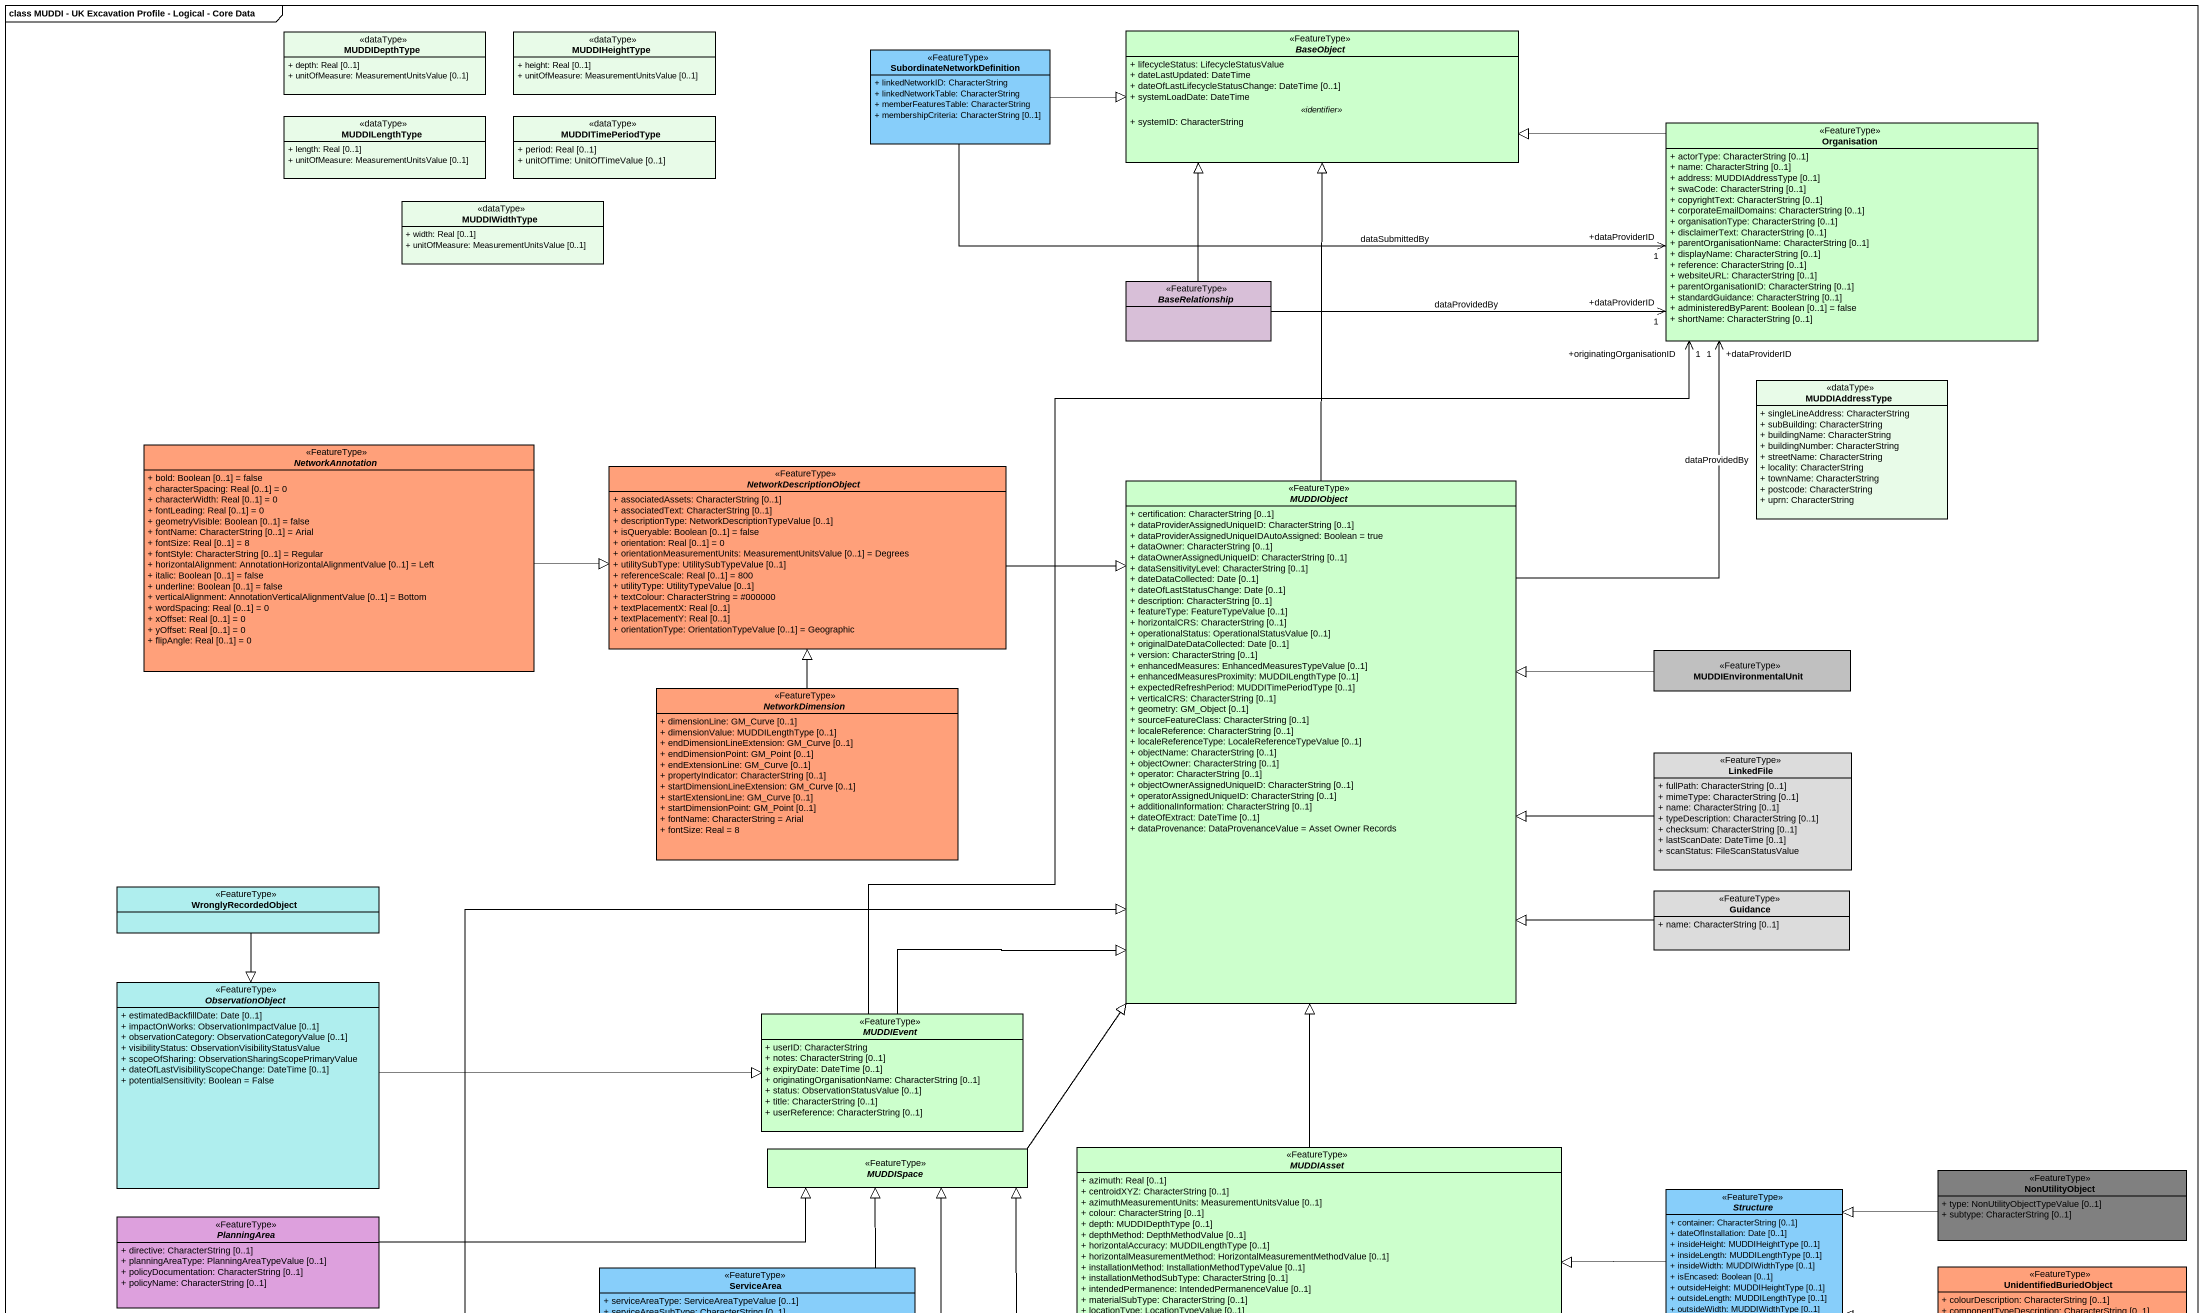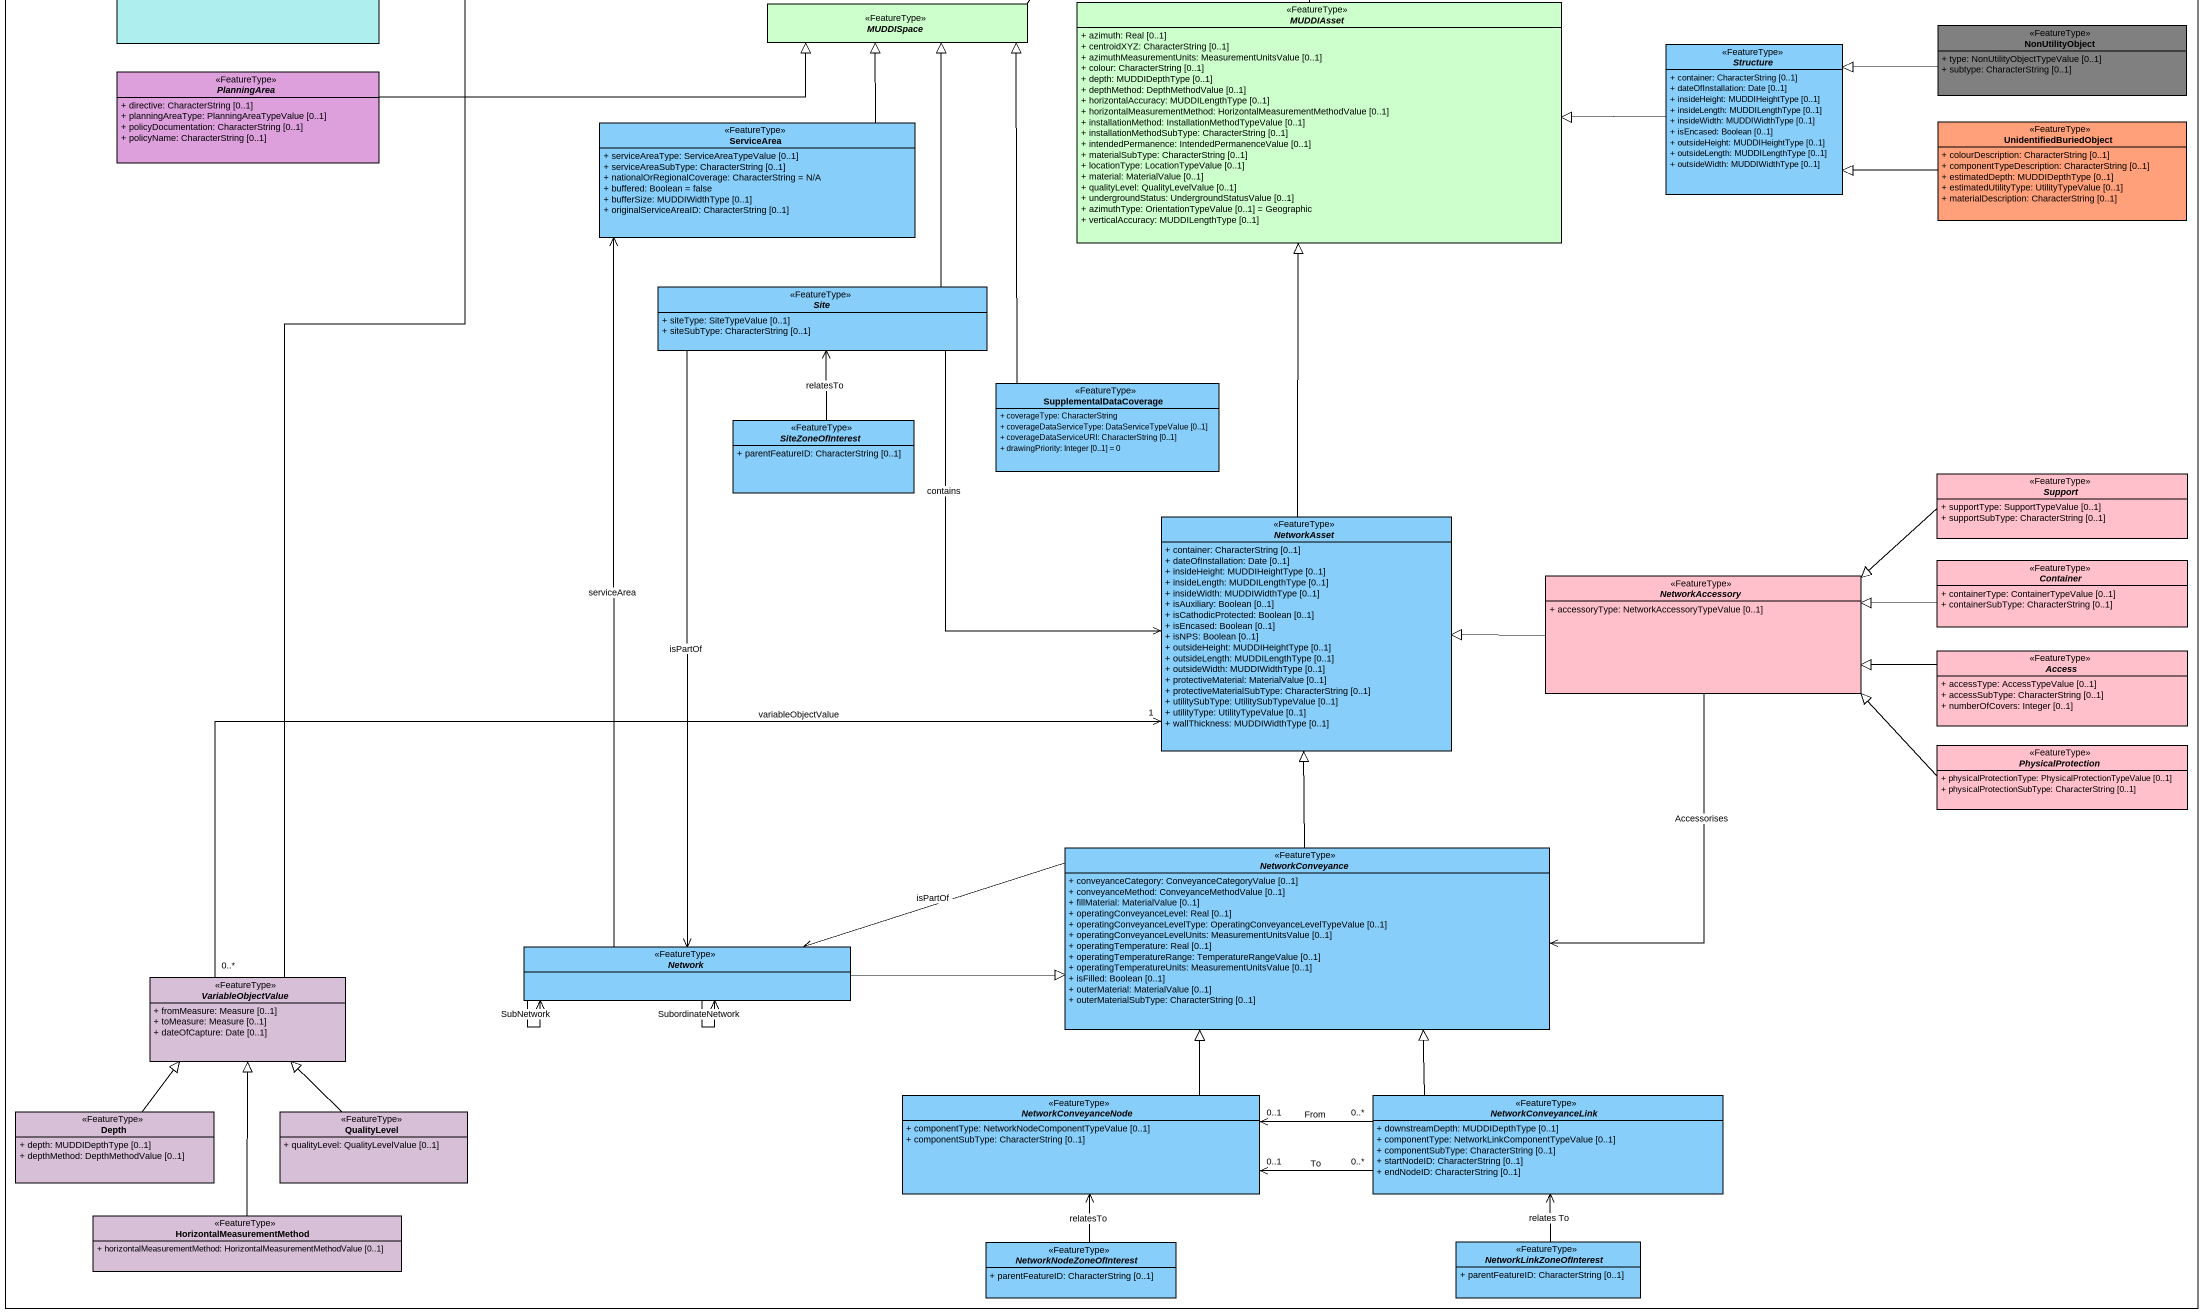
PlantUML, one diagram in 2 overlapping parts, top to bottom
@startuml
mainframe class MUDDI - UK Excavation Profile - Logical - Core Data
hide circle
hide empty members
skinparam classAttributeIconSize 0
class MUDDIDepthType <<dataType>> #E8FBE8 {
  + depth: Real [0..1]
  + unitOfMeasure: MeasurementUnitsValue [0..1]
}
class MUDDIHeightType <<dataType>> #E8FBE8 {
  + height: Real [0..1]
  + unitOfMeasure: MeasurementUnitsValue [0..1]
}
abstract class BaseObject <<FeatureType>> #CCFFCC {
  + lifecycleStatus: LifecycleStatusValue
  + dateLastUpdated: DateTime
  + dateOfLastLifecycleStatusChange: DateTime [0..1]
  + systemLoadDate: DateTime
  .. <<identifier>> ..
  + systemID: CharacterString
}
class SubordinateNetworkDefinition <<FeatureType>> #87CEFA {
  + linkedNetworkID: CharacterString
  + linkedNetworkTable: CharacterString
  + memberFeaturesTable: CharacterString
  + membershipCriteria: CharacterString [0..1]
}
class MUDDILengthType <<dataType>> #E8FBE8 {
  + length: Real [0..1]
  + unitOfMeasure: MeasurementUnitsValue [0..1]
}
class MUDDITimePeriodType <<dataType>> #E8FBE8 {
  + period: Real [0..1]
  + unitOfTime: UnitOfTimeValue [0..1]
}
class Organisation <<FeatureType>> #CCFFCC {
  + actorType: CharacterString [0..1]
  + name: CharacterString [0..1]
  + address: MUDDIAddressType [0..1]
  + swaCode: CharacterString [0..1]
  + copyrightText: CharacterString [0..1]
  + corporateEmailDomains: CharacterString [0..1]
  + organisationType: CharacterString [0..1]
  + disclaimerText: CharacterString [0..1]
  + parentOrganisationName: CharacterString [0..1]
  + displayName: CharacterString [0..1]
  + reference: CharacterString [0..1]
  + websiteURL: CharacterString [0..1]
  + parentOrganisationID: CharacterString [0..1]
  + standardGuidance: CharacterString [0..1]
  + administeredByParent: Boolean [0..1] = false
  + shortName: CharacterString [0..1]
}
class MUDDIWidthType <<dataType>> #E8FBE8 {
  + width: Real [0..1]
  + unitOfMeasure: MeasurementUnitsValue [0..1]
}
abstract class BaseRelationship <<FeatureType>> #D8BFD8
class MUDDIAddressType <<dataType>> #E8FBE8 {
  + singleLineAddress: CharacterString
  + subBuilding: CharacterString
  + buildingName: CharacterString
  + buildingNumber: CharacterString
  + streetName: CharacterString
  + locality: CharacterString
  + townName: CharacterString
  + postcode: CharacterString
  + uprn: CharacterString
}
abstract class NetworkAnnotation <<FeatureType>> #FFA07A {
  + bold: Boolean [0..1] = false
  + characterSpacing: Real [0..1] = 0
  + characterWidth: Real [0..1] = 0
  + fontLeading: Real [0..1] = 0
  + geometryVisible: Boolean [0..1] = false
  + fontName: CharacterString [0..1] = Arial
  + fontSize: Real [0..1] = 8
  + fontStyle: CharacterString [0..1] = Regular
  + horizontalAlignment: AnnotationHorizontalAlignmentValue [0..1] = Left
  + italic: Boolean [0..1] = false
  + underline: Boolean [0..1] = false
  + verticalAlignment: AnnotationVerticalAlignmentValue [0..1] = Bottom
  + wordSpacing: Real [0..1] = 0
  + xOffset: Real [0..1] = 0
  + yOffset: Real [0..1] = 0
  + flipAngle: Real [0..1] = 0
}
abstract class NetworkDescriptionObject <<FeatureType>> #FFA07A {
  + associatedAssets: CharacterString [0..1]
  + associatedText: CharacterString [0..1]
  + descriptionType: NetworkDescriptionTypeValue [0..1]
  + isQueryable: Boolean [0..1] = false
  + orientation: Real [0..1] = 0
  + orientationMeasurementUnits: MeasurementUnitsValue [0..1] = Degrees
  + utilitySubType: UtilitySubTypeValue [0..1]
  + referenceScale: Real [0..1] = 800
  + utilityType: UtilityTypeValue [0..1]
  + textColour: CharacterString = #000000
  + textPlacementX: Real [0..1]
  + textPlacementY: Real [0..1]
  + orientationType: OrientationTypeValue [0..1] = Geographic
}
abstract class MUDDIObject <<FeatureType>> #CCFFCC {
  + certification: CharacterString [0..1]
  + dataProviderAssignedUniqueID: CharacterString [0..1]
  + dataProviderAssignedUniqueIDAutoAssigned: Boolean = true
  + dataOwner: CharacterString [0..1]
  + dataOwnerAssignedUniqueID: CharacterString [0..1]
  + dataSensitivityLevel: CharacterString [0..1]
  + dateDataCollected: Date [0..1]
  + dateOfLastStatusChange: Date [0..1]
  + description: CharacterString [0..1]
  + featureType: FeatureTypeValue [0..1]
  + horizontalCRS: CharacterString [0..1]
  + operationalStatus: OperationalStatusValue [0..1]
  + originalDateDataCollected: Date [0..1]
  + version: CharacterString [0..1]
  + enhancedMeasures: EnhancedMeasuresTypeValue [0..1]
  + enhancedMeasuresProximity: MUDDILengthType [0..1]
  + expectedRefreshPeriod: MUDDITimePeriodType [0..1]
  + verticalCRS: CharacterString [0..1]
  + geometry: GM_Object [0..1]
  + sourceFeatureClass: CharacterString [0..1]
  + localeReference: CharacterString [0..1]
  + localeReferenceType: LocaleReferenceTypeValue [0..1]
  + objectName: CharacterString [0..1]
  + objectOwner: CharacterString [0..1]
  + operator: CharacterString [0..1]
  + objectOwnerAssignedUniqueID: CharacterString [0..1]
  + operatorAssignedUniqueID: CharacterString [0..1]
  + additionalInformation: CharacterString [0..1]
  + dateOfExtract: DateTime [0..1]
  + dataProvenance: DataProvenanceValue = Asset Owner Records
}
class MUDDIEnvironmentalUnit <<FeatureType>> #C0C0C0
abstract class NetworkDimension <<FeatureType>> #FFA07A {
  + dimensionLine: GM_Curve [0..1]
  + dimensionValue: MUDDILengthType [0..1]
  + endDimensionLineExtension: GM_Curve [0..1]
  + endDimensionPoint: GM_Point [0..1]
  + endExtensionLine: GM_Curve [0..1]
  + propertyIndicator: CharacterString [0..1]
  + startDimensionLineExtension: GM_Curve [0..1]
  + startExtensionLine: GM_Curve [0..1]
  + startDimensionPoint: GM_Point [0..1]
  + fontName: CharacterString = Arial
  + fontSize: Real = 8
}
class LinkedFile <<FeatureType>> #DCDCDC {
  + fullPath: CharacterString [0..1]
  + mimeType: CharacterString [0..1]
  + name: CharacterString [0..1]
  + typeDescription: CharacterString [0..1]
  + checksum: CharacterString [0..1]
  + lastScanDate: DateTime [0..1]
  + scanStatus: FileScanStatusValue
}
class WronglyRecordedObject <<FeatureType>> #AFEEEE
class Guidance <<FeatureType>> #DCDCDC {
  + name: CharacterString [0..1]
}
abstract class ObservationObject <<FeatureType>> #AFEEEE {
  + estimatedBackfillDate: Date [0..1]
  + impactOnWorks: ObservationImpactValue [0..1]
  + observationCategory: ObservationCategoryValue [0..1]
  + visibilityStatus: ObservationVisibilityStatusValue
  + scopeOfSharing: ObservationSharingScopePrimaryValue
  + dateOfLastVisibilityScopeChange: DateTime [0..1]
  + potentialSensitivity: Boolean = False
}
abstract class MUDDIEvent <<FeatureType>> #CCFFCC {
  + userID: CharacterString
  + notes: CharacterString [0..1]
  + expiryDate: DateTime [0..1]
  + originatingOrganisationName: CharacterString [0..1]
  + status: ObservationStatusValue [0..1]
  + title: CharacterString [0..1]
  + userReference: CharacterString [0..1]
}
abstract class MUDDISpace <<FeatureType>> #CCFFCC
abstract class MUDDIAsset <<FeatureType>> #CCFFCC {
  + azimuth: Real [0..1]
  + centroidXYZ: CharacterString [0..1]
  + azimuthMeasurementUnits: MeasurementUnitsValue [0..1]
  + colour: CharacterString [0..1]
  + depth: MUDDIDepthType [0..1]
  + depthMethod: DepthMethodValue [0..1]
  + horizontalAccuracy: MUDDILengthType [0..1]
  + horizontalMeasurementMethod: HorizontalMeasurementMethodValue [0..1]
  + installationMethod: InstallationMethodTypeValue [0..1]
  + installationMethodSubType: CharacterString [0..1]
  + intendedPermanence: IntendedPermanenceValue [0..1]
  + materialSubType: CharacterString [0..1]
  + locationType: LocationTypeValue [0..1]
  + material: MaterialValue [0..1]
  + qualityLevel: QualityLevelValue [0..1]
  + undergroundStatus: UndergroundStatusValue [0..1]
  + azimuthType: OrientationTypeValue [0..1] = Geographic
  + verticalAccuracy: MUDDILengthType [0..1]
}
abstract class Structure <<FeatureType>> #87CEFA {
  + container: CharacterString [0..1]
  + dateOfInstallation: Date [0..1]
  + insideHeight: MUDDIHeightType [0..1]
  + insideLength: MUDDILengthType [0..1]
  + insideWidth: MUDDIWidthType [0..1]
  + isEncased: Boolean [0..1]
  + outsideHeight: MUDDIHeightType [0..1]
  + outsideLength: MUDDILengthType [0..1]
  + outsideWidth: MUDDIWidthType [0..1]
}
class NonUtilityObject <<FeatureType>> #808080 {
  + type: NonUtilityObjectTypeValue [0..1]
  + subtype: CharacterString [0..1]
}
abstract class PlanningArea <<FeatureType>> #DDA0DD {
  + directive: CharacterString [0..1]
  + planningAreaType: PlanningAreaTypeValue [0..1]
  + policyDocumentation: CharacterString [0..1]
  + policyName: CharacterString [0..1]
}
class ServiceArea <<FeatureType>> #87CEFA {
  + serviceAreaType: ServiceAreaTypeValue [0..1]
  + serviceAreaSubType: CharacterString [0..1]
  + nationalOrRegionalCoverage: CharacterString = N/A
  + buffered: Boolean = false
  + bufferSize: MUDDIWidthType [0..1]
  + originalServiceAreaID: CharacterString [0..1]
}
class UnidentifiedBuriedObject <<FeatureType>> #FFA07A {
  + colourDescription: CharacterString [0..1]
  + componentTypeDescription: CharacterString [0..1]
  + estimatedDepth: MUDDIDepthType [0..1]
  + estimatedUtilityType: UtilityTypeValue [0..1]
  + materialDescription: CharacterString [0..1]
}
abstract class Site <<FeatureType>> #87CEFA {
  + siteType: SiteTypeValue [0..1]
  + siteSubType: CharacterString [0..1]
}
class SupplementalDataCoverage <<FeatureType>> #87CEFA {
  + coverageType: CharacterString
  + coverageDataServiceType: DataServiceTypeValue [0..1]
  + coverageDataServiceURI: CharacterString [0..1]
  + drawingPriority: Integer [0..1] = 0
}
abstract class SiteZoneOfInterest <<FeatureType>> #87CEFA {
  + parentFeatureID: CharacterString [0..1]
}
abstract class Support <<FeatureType>> #FFC0CB {
  + supportType: SupportTypeValue [0..1]
  + supportSubType: CharacterString [0..1]
}
abstract class NetworkAsset <<FeatureType>> #87CEFA {
  + container: CharacterString [0..1]
  + dateOfInstallation: Date [0..1]
  + insideHeight: MUDDIHeightType [0..1]
  + insideLength: MUDDILengthType [0..1]
  + insideWidth: MUDDIWidthType [0..1]
  + isAuxiliary: Boolean [0..1]
  + isCathodicProtected: Boolean [0..1]
  + isEncased: Boolean [0..1]
  + isNPS: Boolean [0..1]
  + outsideHeight: MUDDIHeightType [0..1]
  + outsideLength: MUDDILengthType [0..1]
  + outsideWidth: MUDDIWidthType [0..1]
  + protectiveMaterial: MaterialValue [0..1]
  + protectiveMaterialSubType: CharacterString [0..1]
  + utilitySubType: UtilitySubTypeValue [0..1]
  + utilityType: UtilityTypeValue [0..1]
  + wallThickness: MUDDIWidthType [0..1]
}
abstract class NetworkAccessory <<FeatureType>> #FFC0CB {
  + accessoryType: NetworkAccessoryTypeValue [0..1]
}
abstract class Container <<FeatureType>> #FFC0CB {
  + containerType: ContainerTypeValue [0..1]
  + containerSubType: CharacterString [0..1]
}
abstract class Access <<FeatureType>> #FFC0CB {
  + accessType: AccessTypeValue [0..1]
  + accessSubType: CharacterString [0..1]
  + numberOfCovers: Integer [0..1]
}
abstract class PhysicalProtection <<FeatureType>> #FFC0CB {
  + physicalProtectionType: PhysicalProtectionTypeValue [0..1]
  + physicalProtectionSubType: CharacterString [0..1]
}
abstract class NetworkConveyance <<FeatureType>> #87CEFA {
  + conveyanceCategory: ConveyanceCategoryValue [0..1]
  + conveyanceMethod: ConveyanceMethodValue [0..1]
  + fillMaterial: MaterialValue [0..1]
  + operatingConveyanceLevel: Real [0..1]
  + operatingConveyanceLevelType: OperatingConveyanceLevelTypeValue [0..1]
  + operatingConveyanceLevelUnits: MeasurementUnitsValue [0..1]
  + operatingTemperature: Real [0..1]
  + operatingTemperatureRange: TemperatureRangeValue [0..1]
  + operatingTemperatureUnits: MeasurementUnitsValue [0..1]
  + isFilled: Boolean [0..1]
  + outerMaterial: MaterialValue [0..1]
  + outerMaterialSubType: CharacterString [0..1]
}
abstract class VariableObjectValue <<FeatureType>> #D8BFD8 {
  + fromMeasure: Measure [0..1]
  + toMeasure: Measure [0..1]
  + dateOfCapture: Date [0..1]
}
abstract class "Network" as Network_ <<FeatureType>> #87CEFA
class Depth <<FeatureType>> #D8BFD8 {
  + depth: MUDDIDepthType [0..1]
  + depthMethod: DepthMethodValue [0..1]
}
class QualityLevel <<FeatureType>> #D8BFD8 {
  + qualityLevel: QualityLevelValue [0..1]
}
abstract class NetworkConveyanceNode <<FeatureType>> #87CEFA {
  + componentType: NetworkNodeComponentTypeValue [0..1]
  + componentSubType: CharacterString [0..1]
}
abstract class NetworkConveyanceLink <<FeatureType>> #87CEFA {
  + downstreamDepth: MUDDIDepthType [0..1]
  + componentType: NetworkLinkComponentTypeValue [0..1]
  + componentSubType: CharacterString [0..1]
  + startNodeID: CharacterString [0..1]
  + endNodeID: CharacterString [0..1]
}
class HorizontalMeasurementMethod <<FeatureType>> #D8BFD8 {
  + horizontalMeasurementMethod: HorizontalMeasurementMethodValue [0..1]
}
abstract class NetworkNodeZoneOfInterest <<FeatureType>> #87CEFA {
  + parentFeatureID: CharacterString [0..1]
}
abstract class NetworkLinkZoneOfInterest <<FeatureType>> #87CEFA {
  + parentFeatureID: CharacterString [0..1]
}
SubordinateNetworkDefinition -right-|> BaseObject
SubordinateNetworkDefinition -right-> "+dataProviderID\n1" Organisation : dataSubmittedBy
Organisation -left-|> BaseObject
BaseRelationship -up-|> BaseObject
BaseRelationship -right-> "+dataProviderID\n1" Organisation : dataProvidedBy
NetworkAnnotation -right-|> NetworkDescriptionObject
NetworkDescriptionObject -right-|> MUDDIObject
MUDDIObject -up-|> BaseObject
MUDDIObject -up-> "+dataProviderID\n1" Organisation : dataProvidedBy
MUDDIEnvironmentalUnit -left-|> MUDDIObject
NetworkDimension -up-|> NetworkDescriptionObject
LinkedFile -left-|> MUDDIObject
WronglyRecordedObject --|> ObservationObject
Guidance -left-|> MUDDIObject
ObservationObject -right-|> MUDDIEvent
MUDDIEvent -up-> "+originatingOrganisationID\n1" Organisation
MUDDIEvent -up-|> MUDDIObject
MUDDISpace -up-|> MUDDIObject
MUDDIAsset -up-|> MUDDIObject
Structure -left-|> MUDDIAsset
NonUtilityObject -left-|> Structure
PlanningArea -right-|> MUDDISpace
ServiceArea -up-|> MUDDISpace
UnidentifiedBuriedObject -left-|> Structure
Site -up-|> MUDDISpace
Site --> NetworkAsset : contains
Site --> Network_ : isPartOf
SupplementalDataCoverage -up-|> MUDDISpace
SiteZoneOfInterest -up-> Site : relatesTo
Support -left-|> NetworkAccessory
NetworkAsset -up-|> MUDDIAsset
NetworkAccessory -left-|> NetworkAsset
NetworkAccessory --> NetworkConveyance : Accessorises
Container -left-|> NetworkAccessory
Access -left-|> NetworkAccessory
PhysicalProtection -left-|> NetworkAccessory
NetworkConveyance -up-|> NetworkAsset
NetworkConveyance -left-> Network_ : isPartOf
VariableObjectValue -up-|> MUDDIObject
VariableObjectValue "0..*" -right-> "1" NetworkAsset : variableObjectValue
Network_ -up-> ServiceArea : serviceArea
Network_ -right-|> NetworkConveyance
Network_ --> Network_ : SubNetwork
Network_ --> Network_ : SubordinateNetwork
Depth -up-|> VariableObjectValue
QualityLevel -up-|> VariableObjectValue
NetworkConveyanceNode -up-|> NetworkConveyance
NetworkConveyanceLink -up-|> NetworkConveyance
NetworkConveyanceLink "0..*" -left-> "0..1" NetworkConveyanceNode : To
NetworkConveyanceLink "0..*" -left-> "0..1" NetworkConveyanceNode : From
HorizontalMeasurementMethod -up-|> VariableObjectValue
NetworkNodeZoneOfInterest -up-> NetworkConveyanceNode : relatesTo
NetworkLinkZoneOfInterest -up-> NetworkConveyanceLink : relates To
@enduml
